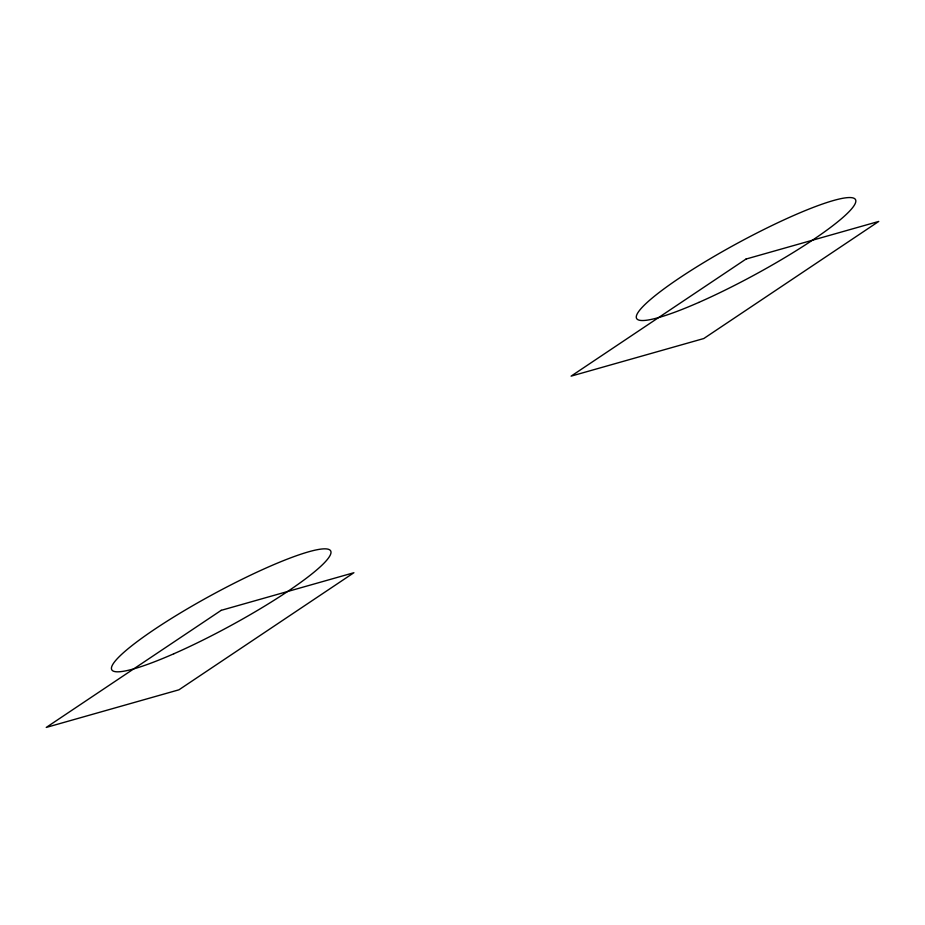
<?xml version="1.0" encoding="UTF-8"?>
<svg xmlns="http://www.w3.org/2000/svg" width="925" height="925" viewBox="0 0 925 925"><rect width="100%" height="100%" fill="white"/><g stroke="black" fill="none" stroke-linecap="round" stroke-linejoin="round"><path stroke-width="1.39" d="M221.202 610.338L46.25 727.432L178.953 689.807L353.905 572.714L221.202 610.338M746.047 259.046L571.095 376.14L703.798 338.527L878.75 221.433L746.047 259.046M173.854 653.755A124.551 17.98 -28.5 0 0 330.664 550.907A124.551 17.98 -28.5 0 0 159.088 626.341A124.551 17.98 -28.5 0 0 173.854 653.755M698.699 302.463A124.551 17.98 -28.5 0 0 855.509 199.627A124.551 17.98 -28.5 0 0 683.933 275.049A124.551 17.98 -28.5 0 0 698.699 302.463"/></g></svg>
